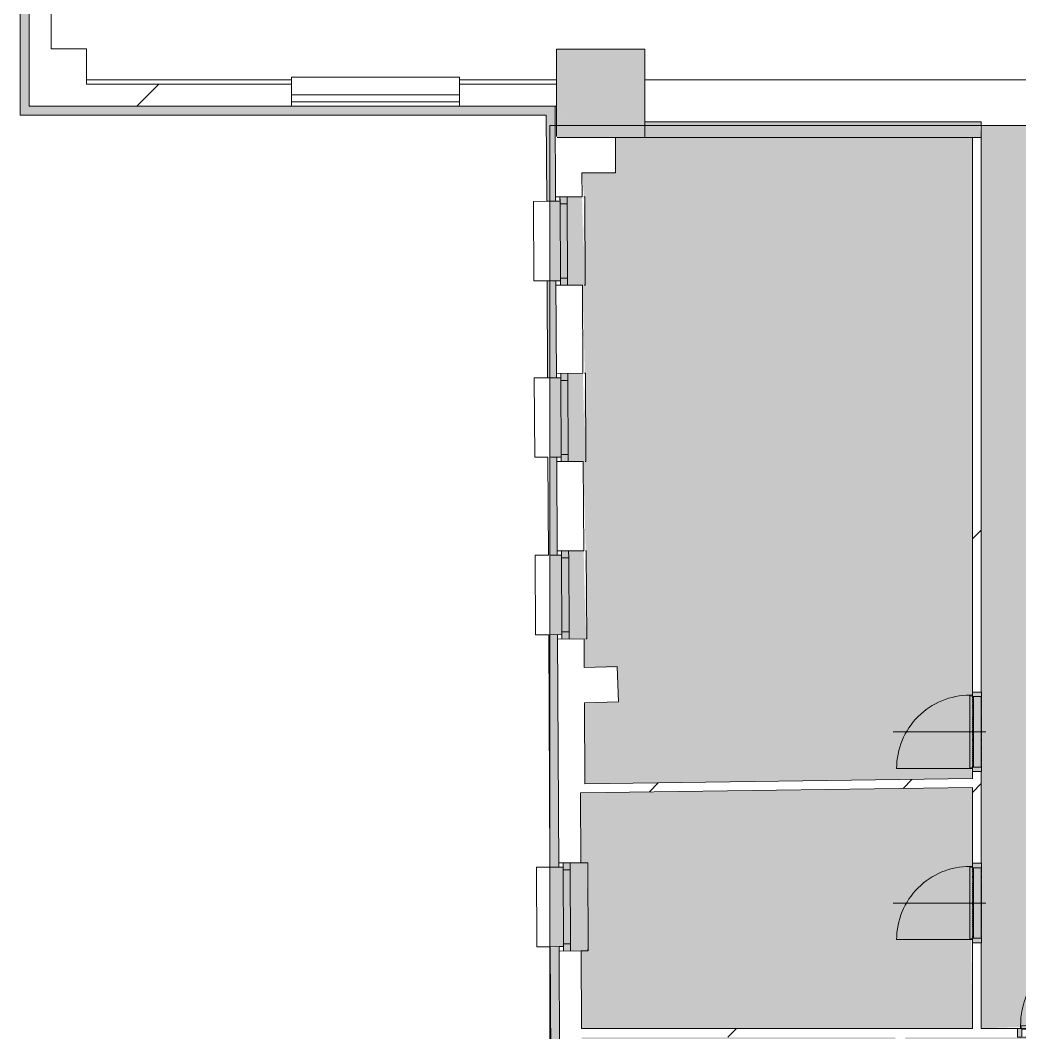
# Model space of a CAD drawing. Header units: millimetres. Extents: x -20192 to 462224, y -45352 to 20466.
# Drawn here: x 367643 to 378964, y -15672 to -4200 of the extents above; entities that cross this region are included whole.
import ezdxf

# ---------------------------------------------------------------- set-up
doc = ezdxf.new("R2010")
doc.units = ezdxf.units.MM
doc.linetypes.add('Čerchovaná se dvěma tečkami', pattern=[2.59, 1, -0.53, 0, -0.53, 0, -0.53])
for name, color, linetype, lineweight in [('A-DETL-GENF', 92, 'Continuous', 9), ('A-DETL-THIN', 151, 'Continuous', 9), ('A-DOOR', 31, 'Continuous', 9), ('A-DOOR-FRAM', 31, 'Continuous', 9), ('A-FLOR', 192, 'Continuous', 9), ('A-GENM', 13, 'Continuous', 9), ('A-GLAZ', 151, 'Continuous', 9), ('A-WALL', 113, 'Continuous', 9), ('A-WALL-PATT', 111, 'Continuous', 25), ('Q-SPCQ', 91, 'Continuous', 9), ('S-COLS', 52, 'Continuous', 9)]:
    doc.layers.add(name, color=color, linetype=linetype, lineweight=lineweight)
pattern_1 = [(45, (302295, 0), (-7184.2, 7184.2), []), (45, (305168, -3e-12), (-7184.2, 7184.2), []), (45, (310916, -7e-12), (-4310.5, 10057.9), [4064, -2032, 67.06, -1964.94])]
pattern_2 = [(45.265, (302295, 0), (-7217.4, 7150.9), []), (45.265, (305168, 13), (-7217.4, 7150.9), []), (45.265, (310916, 40), (-4357, 10037.8), [4064, -2032, 67.06, -1964.94])]
pattern_3 = [(45, (302295, 0), (-7184.2, 7184.2), []), (45, (305168, 0), (-7184.2, 7184.2), []), (45, (310916, 0), (-4310.5, 10057.9), [4064, -2032, 67.06, -1964.94])]

# ---------------------------------------------------------------- blocks, each defined once
blk = doc.blocks.new('DVERE_1k_oblozka - DD03_01_800x1970_koupelna-V74-Mapka _ závislý 2')
at = {"layer": 'A-DOOR'}
h = blk.add_hatch(color=151, dxfattribs=at)
h.paths.add_polyline_path([(-450, -53), (-400, -53), (-400, 47), (-450, 47)])
h.paths.add_polyline_path([(400, 47), (400, -53), (450, -53), (450, 47)])
blk.add_hatch(color=151, dxfattribs=at).paths.add_polyline_path([(-415, 77), (-400, 37), (400, 47), (415, 77), (-175, 77)])
for p, q in [((0, -103), (0, 947)), ((-415, 47), (-415, 907)), ((-400, 47), (-450, 47)), ((-450, 47), (-450, -53)), ((415, 77), (-415, 77)), ((-415, 77), (-415, 62)), ((-415, 62), (-400, 62)), ((-400, -53), (-400, 47)), ((-400, 37), (400, 37)), ((305, 77), (-305, 77)), ((400, 62), (415, 62)), ((450, 47), (400, 47)), ((400, 47), (400, -53)), ((415, 62), (415, 77)), ((415, 77), (415, 47)), ((450, -53), (450, 47)), ((-450, -53), (-400, -53)), ((400, -53), (450, -53))]:
    blk.add_line(p, q, dxfattribs=at)
at = {"layer": 'A-DOOR', "linetype": 'Čerchovaná se dvěma tečkami'}
for p, q in [((-400, 47), (400, 47)), ((-400, -53), (400, -53))]:
    blk.add_line(p, q, dxfattribs=at)
at = {"layer": 'A-DOOR'}
blk.add_arc((-415, 77), 830, 360, 90, dxfattribs=at)
at = {"layer": 'A-DOOR-FRAM'}
for p, q in [((-400, 47), (-450, 47)), ((-400, -53), (-400, 47)), ((400, 47), (400, -53)), ((400, 47), (450, 47)), ((-450, -53), (-400, -53)), ((450, -53), (400, -53))]:
    blk.add_line(p, q, dxfattribs=at)
blk = doc.blocks.new('DVERE_1k_oblozka - DD03_01_900x1970_koupelna-V90-Mapka _ závislý 2')
at = {"layer": 'A-DOOR'}
h = blk.add_hatch(color=151, dxfattribs=at)
h.paths.add_polyline_path([(450, 53), (450, -47), (500, -47), (500, 53)])
h.paths.add_polyline_path([(-450, 53), (-500, 53), (-500, -47), (-450, -47)])
blk.add_hatch(color=151, dxfattribs=at).paths.add_polyline_path([(-302, -37), (-450, -47), (-465, -77), (450, -62), (450, -37), (210, -37)])
for p, q in [((-500, 53), (-450, 53)), ((-500, -47), (-500, 53)), ((-450, 53), (-450, -47)), ((0, 103), (0, -1047)), ((450, 53), (500, 53)), ((450, -47), (450, 53)), ((500, 53), (500, -47)), ((-450, -47), (-500, -47)), ((-465, -47), (-465, -1007)), ((-465, -62), (-450, -62)), ((-465, -77), (-465, -62)), ((465, -77), (-465, -77)), ((-450, -37), (450, -37)), ((355, -77), (-355, -77)), ((500, -47), (450, -47)), ((450, -62), (465, -62)), ((465, -77), (465, -47)), ((465, -62), (465, -77))]:
    blk.add_line(p, q, dxfattribs=at)
at = {"layer": 'A-DOOR', "linetype": 'Čerchovaná se dvěma tečkami'}
for p, q in [((-450, 53), (450, 53)), ((-450, -47), (450, -47))]:
    blk.add_line(p, q, dxfattribs=at)
at = {"layer": 'A-DOOR'}
blk.add_arc((-465, -77), 930, 270, 0, dxfattribs=at)
at = {"layer": 'A-DOOR-FRAM'}
for p, q in [((-500, 53), (-450, 53)), ((-450, 53), (-450, -47)), ((450, -47), (450, 53)), ((500, 53), (450, 53)), ((-450, -47), (-500, -47)), ((450, -47), (500, -47))]:
    blk.add_line(p, q, dxfattribs=at)
blk = doc.blocks.new('OKNO_1k_nadsvetlik - OKNO_1k_nadsvetlik_1000 x 1500-V114-Mapka _ závislý 2')
at = {"layer": 'A-GLAZ'}
h = blk.add_hatch(color=256, dxfattribs=at)
h.paths.add_polyline_path([(500, -75), (499, 5), (420, 5), (420, -75), (499, -75)])
h.paths.add_polyline_path([(-420, -75), (-420, 5), (-500, 5), (-500, -75)])
blk.add_hatch(color=256, dxfattribs=at).paths.add_polyline_path([(420, 5), (-420, 5), (-420, -75), (420, -75)])
h = blk.add_hatch(dxfattribs=at)
h.set_pattern_fill('FP_156', color=256, style=0, pattern_type=2)
h.set_pattern_definition([(89.735, (-14576.7, -71507.3), (-1718.106, 3007.98), [2000, -4000]), (149.735, (-14567.5, -69507.3), (-3464.04, 16.066), [2000, -4000]), (29.735, (-14567.5, -69507.3), (1745.933, 2991.913), [2000, -4000])])
h.paths.add_polyline_path([(500, -125), (499, -75), (450, -75), (461, -125), (499, -125)])
h.paths.add_polyline_path([(-450, -125), (-450, -75), (-500, -75), (-500, -125), (-451, -125)])
for p, q in [((-500, 5), (-420, 5)), ((420, 5), (-420, 5)), ((-420, 5), (-420, -75)), ((420, 5), (500, 5)), ((420, -75), (420, 5)), ((-500, -75), (-450, -75)), ((-420, -75), (-500, -75)), ((-450, -75), (-450, -125)), ((-420, -75), (420, -75)), ((500, -75), (420, -75)), ((450, -75), (500, -75)), ((450, -125), (450, -75))]:
    blk.add_line(p, q, dxfattribs=at)
blk = doc.blocks.new('parapet s nosem_vnitní - parapet s nosem_vnitní-V115-Mapka _ závislý 2')
at = {"layer": 'A-GENM'}
for points in [[(500, 0), (500, 190), (-500, 190), (-499, 0), (499, 0)], [(500, 190), (500, 195), (463, 190)]]:
    blk.add_hatch(color=151, dxfattribs=at).paths.add_polyline_path(points)
for p, q in [((500, 200), (-500, 200)), ((-500, 200), (-500, 190)), ((500, 200), (-500, 200)), ((-500, 120), (-500, 190)), ((500, 190), (500, 200)), ((500, 190), (500, 120))]:
    blk.add_line(p, q, dxfattribs=at)
blk = doc.blocks.new('parapet_ext - parapet_ext-V116-Mapka _ závislý 2')
at = {"layer": 'Q-SPCQ'}
blk.add_hatch(color=151, dxfattribs=at).paths.add_polyline_path([(450, -154), (450, 0), (-450, 0), (-450, -149), (450, -154)])
for p, q in [((-450, -300), (-450, -150)), ((450, -154), (450, -300)), ((450, -300), (-450, -300))]:
    blk.add_line(p, q, dxfattribs=at)
blk = doc.blocks.new('OKNO_1k_nadsvetlik - OKNO_1k_nadsvetlik_1000 x 1500-1969475-Mapka _ závislý 2')
at = {"layer": 'A-GLAZ'}
h = blk.add_hatch(color=256, dxfattribs=at)
h.paths.add_polyline_path([(500, -100), (499, -20), (420, -20), (420, -100), (499, -100)])
h.paths.add_polyline_path([(-420, -100), (-420, -20), (-500, -20), (-500, -100)])
blk.add_hatch(color=256, dxfattribs=at).paths.add_polyline_path([(420, -20), (-420, -20), (-420, -100), (420, -100)])
for p, q in [((-500, -20), (-420, -20)), ((-500, -100), (-450, -100)), ((-420, -100), (-500, -100)), ((-450, -100), (-450, -150)), ((420, -20), (-420, -20)), ((-420, -20), (-420, -100)), ((-420, -100), (420, -100)), ((420, -20), (500, -20)), ((420, -100), (420, -20)), ((500, -100), (420, -100)), ((450, -100), (500, -100)), ((450, -150), (450, -100))]:
    blk.add_line(p, q, dxfattribs=at)
blk = doc.blocks.new('parapet s nosem_vnitní - parapet s nosem_vnitní-V117-Mapka _ závislý 2')
at = {"layer": 'A-GENM'}
for points in [[(500, 190), (500, 195), (-500, 190)], [(500, 0), (500, 190), (-500, 170), (-499, 0), (499, 0)]]:
    blk.add_hatch(color=151, dxfattribs=at).paths.add_polyline_path(points)
for p, q in [((500, 200), (-500, 200)), ((-500, 200), (-500, 190)), ((500, 200), (-500, 200)), ((500, 190), (500, 200))]:
    blk.add_line(p, q, dxfattribs=at)
blk = doc.blocks.new('parapet_ext - parapet_ext-V118-Mapka _ závislý 2')
at = {"layer": 'Q-SPCQ'}
blk.add_hatch(color=151, dxfattribs=at).paths.add_polyline_path([(450, -137), (450, 0), (-450, 0), (-450, -133), (450, -137)])
for p, q in [((-450, -300), (-450, -150)), ((450, -150), (450, -300)), ((450, -300), (-450, -300))]:
    blk.add_line(p, q, dxfattribs=at)
blk = doc.blocks.new('OKNO_1k_nadsvetlik - OKNO_1k_nadsvetlik_1000 x 1500-V119-Mapka _ závislý 2')
at = {"layer": 'A-GLAZ'}
h = blk.add_hatch(color=256, dxfattribs=at)
h.paths.add_polyline_path([(500, -100), (499, -20), (420, -20), (420, -100), (499, -100)])
h.paths.add_polyline_path([(-420, -100), (-420, -20), (-500, -20), (-500, -100)])
blk.add_hatch(color=256, dxfattribs=at).paths.add_polyline_path([(420, -20), (-420, -20), (-420, -100), (420, -100)])
for p, q in [((-500, -20), (-420, -20)), ((-500, -100), (-450, -100)), ((-420, -100), (-500, -100)), ((-450, -100), (-450, -150)), ((420, -20), (-420, -20)), ((-420, -20), (-420, -100)), ((-420, -100), (420, -100)), ((420, -20), (500, -20)), ((420, -100), (420, -20)), ((500, -100), (420, -100)), ((450, -100), (500, -100)), ((450, -150), (450, -100))]:
    blk.add_line(p, q, dxfattribs=at)
blk = doc.blocks.new('parapet_ext - parapet_ext-V120-Mapka _ závislý 2')
at = {"layer": 'Q-SPCQ'}
blk.add_hatch(color=151, dxfattribs=at).paths.add_polyline_path([(450, -128), (450, 0), (-450, 0), (-450, -124), (450, -128)])
for p, q in [((-450, -300), (-450, -150)), ((450, -150), (450, -300)), ((450, -300), (-450, -300))]:
    blk.add_line(p, q, dxfattribs=at)
blk = doc.blocks.new('OKNO_1k_nadsvetlik - OKNO_1k_nadsvetlik_1000 x 1500-V121-Mapka _ závislý 2')
at = {"layer": 'A-GLAZ'}
h = blk.add_hatch(color=256, dxfattribs=at)
h.paths.add_polyline_path([(500, -100), (499, -20), (420, -20), (420, -100), (499, -100)])
h.paths.add_polyline_path([(-420, -100), (-420, -20), (-500, -20), (-500, -100)])
blk.add_hatch(color=256, dxfattribs=at).paths.add_polyline_path([(420, -20), (-420, -20), (-420, -100), (420, -100)])
for p, q in [((-500, -20), (-420, -20)), ((-500, -100), (-450, -100)), ((-420, -100), (-500, -100)), ((-450, -100), (-450, -150)), ((420, -20), (-420, -20)), ((-420, -20), (-420, -100)), ((-420, -100), (420, -100)), ((420, -20), (500, -20)), ((420, -100), (420, -20)), ((500, -100), (420, -100)), ((450, -100), (500, -100)), ((450, -150), (450, -100))]:
    blk.add_line(p, q, dxfattribs=at)
blk = doc.blocks.new('parapet_ext - parapet_ext-V122-Mapka _ závislý 2')
at = {"layer": 'Q-SPCQ'}
blk.add_hatch(color=151, dxfattribs=at).paths.add_polyline_path([(450, -119), (450, 0), (-450, 0), (-450, -115), (450, -119)])
for p, q in [((-450, -300), (-450, -150)), ((450, -150), (450, -300)), ((450, -300), (-450, -300))]:
    blk.add_line(p, q, dxfattribs=at)
blk = doc.blocks.new('OKNO_2k_ - OKNO_2k_1900x1400-1963744-Mapka _ závislý 2')
at = {"layer": 'A-GLAZ'}
for p, q in [((-950, 126), (950, 126)), ((-950, 75), (-950, 126)), ((950, 126), (950, 75)), ((950, 75), (-950, 75)), ((-950, 75), (950, 75)), ((-950, -5), (-950, 75)), ((950, 75), (950, -5)), ((950, -5), (-950, -5))]:
    blk.add_line(p, q, dxfattribs=at)
blk = doc.blocks.new('parapet s nosem_vnitní - parapet s nosem_vnitní-1349022-Mapka _ závislý 2')
at = {"layer": 'A-GENM'}
for p, q in [((-950, -190), (-950, 0)), ((950, 0), (950, -190)), ((-950, -190), (-950, -200)), ((-950, -200), (950, -200)), ((-950, -200), (950, -200)), ((950, -200), (950, -190))]:
    blk.add_line(p, q, dxfattribs=at)

msp = doc.modelspace()

# ---------------------------------------------------------------- hatches: boundary and pattern name
at = {"layer": 'A-DETL-GENF'}
h = msp.add_hatch(color=151, dxfattribs=at)
h.paths.add_polyline_path([(378279, -23537), (379893, -23527), (379893, -23437), (377839, -23436), (377790, -23331), (377062, -23154), (378122, -22659), (377394, -22483), (377345, -22377), (375632, -22377), (375632, -23531), (377071, -23537)])
h.paths.add_polyline_path([(353552, -23449), (354182, -23449), (354182, -23374), (355082, -23379), (355082, -23449), (355786, -23449), (355771, -23166), (355756, -23166), (355771, -22266), (355786, -22251), (355786, -21375), (355566, -21375), (355566, -21125), (355786, -21125), (355786, -19774), (355536, -19774), (355536, -19524), (355784, -19524), (355750, -18114), (355709, -17412), (354920, -17441), (354917, -17444), (354020, -17434), (354017, -17426), (353140, -17457), (353137, -17459), (352240, -17454), (352237, -17442), (351042, -17456), (351042, -19580), (352075, -19580), (353552, -21056), (353552, -23379)])
h.paths.add_polyline_path([(356042, -21566), (356412, -21566), (356412, -19114), (356036, -19114), (356036, -21566)])
h.paths.add_polyline_path([(396715, -20315), (398434, -20315), (398434, -17928), (393809, -17928), (393809, -19075), (396779, -19075), (396779, -19175), (396183, -19176), (396239, -19296), (396759, -19422), (396759, -19640), (395874, -20061), (396689, -20259)])
h.paths.add_polyline_path([(358377, -20291), (360645, -20291), (360630, -20151), (360615, -20151), (360630, -19551), (360645, -19536), (360645, -19114), (357795, -19114), (357853, -19238), (358680, -19461), (357795, -19873), (357795, -20109), (358319, -20237), (358344, -20291)])
h.paths.add_polyline_path([(360655, -20151), (360745, -20151), (360743, -19551), (360655, -19551)])
h.paths.add_polyline_path([(360997, -18728), (362007, -18728), (362007, -18608), (360907, -18608), (360907, -18728), (360937, -18728)])
h.paths.add_polyline_path([(362057, -18528), (362057, -18432), (359565, -18442), (359565, -18478), (360857, -18478), (360857, -18528), (362007, -18528)])
h.paths.add_polyline_path([(368592, -18478), (368592, -18477), (368642, -18477), (368642, -18432), (367642, -18432), (367642, -18477), (367692, -18478)])
h.paths.add_polyline_path([(355894, -18478), (356062, -18478), (356062, -16846), (356042, -16846), (356042, -17196), (355954, -17196), (356019, -18472), (355965, -18475)])
h.paths.add_polyline_path([(365592, -18478), (366542, -18477), (366542, -18432), (365542, -18432), (365542, -18477), (365592, -18477)])
h.paths.add_polyline_path([(363822, -18478), (364442, -18477), (364442, -18432), (363772, -18432), (363772, -18477), (363822, -18477)])
h.paths.add_polyline_path([(370672, -18478), (370742, -18477), (370742, -18432), (369742, -18432), (369742, -18477), (370572, -18478)])
h.paths.add_polyline_path([(358689, -18478), (359315, -18478), (359315, -18167), (359435, -18167), (359435, -17367), (359315, -17367), (359307, -17225), (356312, -17225), (356312, -18478), (357795, -18478)])
h.paths.add_polyline_path([(372322, -18478), (372484, -18477), (372484, -18432), (371842, -18432), (371842, -18477), (372072, -18478)])
h.paths.add_polyline_path([(362307, -18478), (362672, -18477), (362672, -18432), (362307, -18432)])
h.paths.add_polyline_path([(373663, -18478), (373642, -18432), (373534, -18432), (373534, -18477), (373657, -18478)])
h.paths.add_polyline_path([(359542, -18217), (359535, -17317), (359515, -17317), (359515, -18217)])
h.paths.add_polyline_path([(397570, -17238), (398684, -17238), (398684, -17143), (397569, -17143), (397570, -17238), (397520, -17238)])
h.paths.add_polyline_path([(374083, -17238), (377570, -17238), (377555, -16662), (377540, -16662), (377555, -15862), (377570, -15847), (377555, -15722), (374001, -15722), (374008, -16250), (374078, -16251), (374081, -16979)])
h.paths.add_polyline_path([(397268, -16893), (396818, -16893), (396818, -16493), (397267, -16493), (397267, -16613)])
h.paths.add_polyline_path([(393840, -17238), (397270, -17238), (397261, -15305), (393858, -15317), (393871, -15516), (393885, -15517), (393856, -16317), (393841, -16317), (393825, -17238)])
h.paths.add_polyline_path([(377670, -17238), (379922, -17238), (379922, -17170), (380441, -17170), (380436, -15722), (377670, -15722), (377670, -15862), (377580, -15862), (377580, -16662), (377670, -16662), (377670, -16979)])
h.paths.add_polyline_path([(393709, -17238), (393725, -17238), (393758, -16315), (393831, -16315), (393831, -15516), (393755, -15515), (393756, -15317), (392426, -15322), (392424, -13417), (392514, -13417), (392512, -12617), (392422, -12617), (392419, -9897), (392508, -9897), (392507, -9097), (392417, -9097), (392414, -6517), (392504, -6517), (392502, -5717), (392412, -5717), (392411, -4805), (392136, -4820), (392136, -4835), (391336, -4820), (391321, -4805), (390834, -4805), (390833, -7501), (391218, -7494), (391225, -7894), (390805, -7901), (390805, -10505), (391213, -10491), (391227, -10891), (390777, -10907), (390799, -11225), (390805, -11225), (390791, -13225), (390771, -13225), (390791, -14215), (390797, -14215), (390783, -16215), (390763, -16215), (390783, -16493), (391226, -16493), (391226, -16893), (390762, -16893), (390763, -17238), (393608, -17238)])
h.paths.add_polyline_path([(390461, -17208), (390461, -17208), (390461, -17178)])
h.paths.add_polyline_path([(380641, -17208), (380641, -17208), (380641, -17208)])
h.paths.add_polyline_path([(380698, -17208), (380680, -17208), (380691, -17208)])
h.paths.add_polyline_path([(373642, -16302), (373653, -16301), (373642, -16301)])
h.paths.add_polyline_path([(378529, -15622), (378989, -15607), (378989, -15592), (379889, -15607), (379904, -15622), (380436, -15622), (380432, -15215), (380310, -15216), (380315, -14216), (380432, -14215), (380425, -13220), (380304, -13220), (380309, -12221), (380425, -12220), (380422, -11931), (380004, -11933), (380003, -11533), (380423, -11531), (380416, -11220), (380297, -11221), (380302, -10221), (380419, -10220), (380413, -9215), (380291, -9215), (380296, -8216), (380413, -8215), (380402, -7215), (380284, -7216), (380289, -6216), (380406, -6215), (380402, -5950), (380005, -5950), (380005, -5392), (378529, -5392), (378529, -14708)])
h.paths.add_polyline_path([(377670, -15622), (378429, -15622), (378414, -14602), (378399, -14602), (378414, -13802), (378429, -13787), (378429, -12893), (373988, -12952), (373996, -13745), (374066, -13745), (374061, -14745), (373996, -14746), (374000, -15622), (377570, -15622)])
h.paths.add_polyline_path([(392526, -15201), (397261, -15185), (397247, -14407), (397130, -14408), (397138, -12408), (397251, -12407), (397247, -11717), (392521, -11717), (392539, -12616), (392552, -12617), (392537, -13417), (392524, -13417), (392524, -13467)])
h.paths.add_polyline_path([(380632, -14215), (380632, -14215), (380629, -13250)])
h.paths.add_polyline_path([(390469, -14214), (390469, -14214), (390470, -13572)])
h.paths.add_polyline_path([(374037, -12852), (378429, -12793), (378414, -12662), (378399, -12662), (378414, -11862), (378429, -11847), (378429, -5528), (374387, -5528), (374387, -5928), (374005, -5928), (374029, -6200), (374032, -6200), (374016, -7200), (374011, -7201), (374038, -8200), (374041, -8200), (374025, -9200), (374020, -9201), (374048, -10210), (374050, -10210), (374045, -11210), (374030, -11211), (374033, -11534), (374405, -11534), (374418, -11922), (374033, -11935), (374035, -12437)])
h.paths.add_polyline_path([(380625, -12220), (380625, -12220), (380622, -11301)])
h.paths.add_polyline_path([(393533, -11617), (393533, -11017), (393853, -11017), (393853, -11617), (396837, -11617), (396837, -10497), (397247, -10497), (397235, -10407), (397114, -10408), (397123, -8408), (397235, -8407), (397234, -8217), (392516, -8217), (392533, -9096), (392547, -9097), (392532, -9897), (392518, -9897), (392521, -11617)])
h.paths.add_polyline_path([(380619, -10220), (380619, -10220), (380619, -10166)])
h.paths.add_polyline_path([(380613, -8215), (380613, -8215), (380612, -7895)])
h.paths.add_polyline_path([(390485, -8214), (390485, -8214), (390485, -7895)])
h.paths.add_polyline_path([(392516, -8117), (396824, -8117), (396824, -7517), (397231, -7517), (397223, -7407), (397102, -7408), (397111, -5408), (397223, -5407), (397220, -4805), (392511, -4805), (392529, -5716), (392542, -5717), (392527, -6517), (392514, -6517), (392516, -7895)])
h.paths.add_polyline_path([(380606, -6215), (380606, -6215), (380605, -5950)])
h.paths.add_polyline_path([(390492, -5224), (390493, -5224), (390494, -4705)])
h.paths.add_polyline_path([(397219, -4705), (397220, -4705), (397219, -4398), (397090, -4398), (397099, -2398), (397211, -2397), (397207, -1904), (396819, -1906), (396817, -1466), (394398, -1498), (394397, -1504), (392398, -1495), (392397, -1483), (391250, -1489), (391251, -1897), (390841, -1899), (390841, -4705), (395662, -4705)])
h.paths.add_polyline_path([(397219, -4398), (397211, -4397), (397211, -4398)])
at = {"layer": 'A-WALL'}
for points in [[(373883, -5392), (373987, -5528), (373883, -5392)], [(378439, -12662), (378529, -12662), (378526, -11862), (378439, -11862), (378439, -12606)], [(378439, -14602), (378529, -14602), (378526, -13802), (378439, -13802), (378439, -14546)]]:
    msp.add_hatch(color=151, dxfattribs=at).paths.add_polyline_path(points)
at = {"layer": 'A-WALL-PATT', "lineweight": 9}
h = msp.add_hatch(color=256, dxfattribs=at)
h.paths.add_polyline_path([(367744, -5274), (367744, -1199), (367644, -1199), (367644, -5274)])
h.paths.add_polyline_path([(367744, 3801), (367744, 7864), (367644, 7864), (367644, 3801)])
h = msp.add_hatch(dxfattribs=at)
h.set_pattern_fill('FP_109', color=256, angle=45, style=0, pattern_type=2)
h.set_pattern_definition(pattern_1)
h.paths.add_polyline_path([(367994, -4924), (367994, -1199), (367744, -1199), (367744, -4924)])
h.paths.add_polyline_path([(367994, 3801), (367994, 7514), (367744, 7514), (367744, 3801)])
h = msp.add_hatch(dxfattribs=at)
h.set_pattern_fill('FP_109', color=256, angle=45, style=0, pattern_type=2)
h.set_pattern_definition(pattern_1)
h.paths.add_polyline_path([(373717, -5174), (373702, -4924), (372617, -4924), (372617, -5174), (373702, -5174)])
h.paths.add_polyline_path([(370717, -5174), (370717, -4924), (367744, -4924), (367744, -5174), (367994, -5174)])
for color, points in [(256, [(373702, -5274), (373702, -5274), (373702, -5174), (367744, -5174), (367744, -5274), (373652, -5274)]), (256, [(378507, -5392), (378529, -5392), (378529, -5353), (374717, -5353), (374717, -5392), (378429, -5392)]), (133, [(378429, -5528), (378529, -5528), (378507, -5392), (374717, -5392), (374717, -5528), (375121, -5528)])]:
    msp.add_hatch(color=color, dxfattribs=at).paths.add_polyline_path(points)
h = msp.add_hatch(color=41, dxfattribs=at)
h.paths.add_polyline_path([(373642, -13797), (373642, -13791), (373641, -13746)])
h.paths.add_polyline_path([(373625, -10262), (373642, -10253), (373625, -10211)])
h.paths.add_polyline_path([(373616, -8252), (373642, -8239), (373642, -7152), (373611, -7152), (373616, -8201)])
h.paths.add_polyline_path([(373607, -6252), (373642, -6234), (373659, -5392), (373703, -5392), (373702, -5274), (373602, -5274), (373607, -6201)])
h = msp.add_hatch(dxfattribs=at)
h.set_pattern_fill('FP_120', color=256, angle=45, style=0, pattern_type=2)
h.set_pattern_definition(pattern_2)
h.paths.add_polyline_path([(373703, -5392), (373717, -5392), (373702, -5274)])
h = msp.add_hatch(color=253, dxfattribs=at)
h.paths.add_polyline_path([(373713, -18478), (373763, -18478), (373757, -17201), (373657, -17202), (373684, -18478)])
h.paths.add_polyline_path([(373653, -16302), (373753, -16301), (373746, -14696), (373646, -14708), (373653, -16251)])
h.paths.add_polyline_path([(373642, -13797), (373742, -13796), (373729, -11161), (373642, -11168), (373642, -13797)])
h.paths.add_polyline_path([(373642, -10262), (373725, -10261), (373720, -9151), (373642, -9163), (373642, -10253)])
h.paths.add_polyline_path([(373642, -8252), (373716, -8251), (373711, -7151), (373642, -7167), (373642, -8239)])
h.paths.add_polyline_path([(373642, -6252), (373707, -6251), (373703, -5392), (373642, -5392), (373642, -6234)])
h = msp.add_hatch(dxfattribs=at)
h.set_pattern_fill('FP_120', color=256, angle=45, style=0, pattern_type=2)
h.set_pattern_definition(pattern_2)
h.paths.add_polyline_path([(373737, -12856), (374037, -12852), (374018, -11935), (374018, -11535), (374031, -11534), (374018, -11210), (373730, -11211), (373735, -12437)])
h.paths.add_polyline_path([(373725, -10211), (374025, -10210), (374020, -9200), (373720, -9201), (373725, -10210)])
h.paths.add_polyline_path([(373716, -8201), (374016, -8200), (374011, -7200), (373711, -7201), (373714, -7895)])
h.paths.add_polyline_path([(373707, -6201), (374007, -6200), (373987, -5528), (373717, -5518), (373705, -5928)])
h = msp.add_hatch(dxfattribs=at)
h.set_pattern_fill('FP_109', color=256, angle=45, style=0, pattern_type=2)
h.set_pattern_definition(pattern_1)
h.paths.add_polyline_path([(378529, -15622), (378529, -14652), (378429, -14652), (378429, -15622)])
h.paths.add_polyline_path([(378429, -13752), (378529, -13752), (378529, -12712), (378429, -12712), (378429, -13429)])
h.paths.add_polyline_path([(378429, -11812), (378529, -11812), (378529, -5528), (378429, -5528), (378429, -7895)])
h = msp.add_hatch(dxfattribs=at)
h.set_pattern_fill('FP_147', color=256, angle=45, style=0, pattern_type=2)
h.set_pattern_definition([(45.771, (302295, 0), (-7280.3, 7086.8), []), (45.771, (305168, 39), (-7280.3, 7086.8), []), (45.771, (310915, 116), (-4445.5, 9999), [4064, -2032, 67.06, -1964.94])])
h.paths.add_polyline_path([(373988, -12952), (378429, -12893), (378429, -12793), (373987, -12852)])
h = msp.add_hatch(dxfattribs=at)
h.set_pattern_fill('FP_120', color=256, angle=45, style=0, pattern_type=2)
h.set_pattern_definition(pattern_2)
h.paths.add_polyline_path([(373764, -18728), (374014, -18728), (374008, -17250), (373758, -17251), (373764, -18566)])
h.paths.add_polyline_path([(373753, -16251), (374003, -16250), (373996, -14745), (373746, -14746), (373751, -15722)])
h.paths.add_polyline_path([(373741, -13746), (373991, -13745), (373987, -12852), (373737, -12856), (373738, -12952)])
h = msp.add_hatch(dxfattribs=at)
h.set_pattern_fill('FP_110', color=256, angle=45, style=0, pattern_type=2)
h.set_pattern_definition(pattern_1)
h.paths.add_polyline_path([(378939, -15722), (378939, -15622), (374000, -15622), (374001, -15722), (378529, -15722)])
h.paths.add_polyline_path([(379939, -15722), (380437, -15722), (380436, -15622), (379939, -15622), (379939, -15672)])
at = {"layer": 'S-COLS'}
h = msp.add_hatch(dxfattribs=at)
h.set_pattern_fill('FP_151', color=256, style=0, pattern_type=2)
h.set_pattern_definition(pattern_3)
h.paths.add_polyline_path([(367994, -4524), (367994, -4924), (368394, -4924), (368394, -4524)])
h = msp.add_hatch(color=256, dxfattribs=at)
h.paths.add_polyline_path([(374644, -5392), (374717, -5392), (374717, -4528), (373717, -4528), (373718, -5176), (373883, -5392), (374387, -5392)])
h.paths.add_polyline_path([(373883, -5392), (373717, -5176), (373717, -5392)])
h = msp.add_hatch(color=133, dxfattribs=at)
h.paths.add_polyline_path([(373987, -5528), (373883, -5392), (373717, -5392), (373723, -5528)])
h.paths.add_polyline_path([(374717, -5528), (374717, -5392), (373883, -5392), (373987, -5528), (374387, -5528)])
h = msp.add_hatch(dxfattribs=at)
h.set_pattern_fill('FP_151', color=256, style=0, pattern_type=2)
h.set_pattern_definition(pattern_3)
h.paths.add_polyline_path([(374387, -5928), (374387, -5528), (373987, -5528), (374005, -5928)])
h = msp.add_hatch(dxfattribs=at)
h.set_pattern_fill('FP_151', color=256, style=0, pattern_type=2)
h.set_pattern_definition(pattern_3)
h.paths.add_polyline_path([(374018, -11935), (374418, -11922), (374405, -11522), (374005, -11535), (374018, -11935)])

# ---------------------------------------------------------------- linework, layer by layer
at = {"layer": 'A-DETL-THIN'}
for p, q in [((380698, -5392), (373642, -5392)), ((373642, -5392), (373642, -18432))]:
    msp.add_line(p, q, dxfattribs=at)
at = {"layer": 'A-FLOR'}
for p, q in [((368394, -4877), (370717, -4877)), ((372617, -4877), (373717, -4877)), ((374717, -4877), (380005, -4877))]:
    msp.add_line(p, q, dxfattribs=at)
at = {"layer": 'A-WALL'}
for p, q in [((367744, -5174), (367744, 7764)), ((367644, -1199), (367644, -5274)), ((367994, -4524), (367994, -3253)), ((370717, -4924), (368394, -4924)), ((373717, -4924), (372617, -4924)), ((373717, -5174), (373717, -4924)), ((367644, -5274), (373602, -5274)), ((367744, -5174), (370717, -5174)), ((373717, -5174), (372617, -5174)), ((373717, -5176), (373702, -5176)), ((373702, -5176), (373707, -6251)), ((373717, -5518), (373717, -5176)), ((378529, -5353), (374717, -5353)), ((374717, -5353), (374717, -5528)), ((378529, -11812), (378529, -5353)), ((373987, -5528), (373723, -5528)), ((374717, -5528), (378529, -5528)), ((378429, -5528), (378429, -11812)), ((374007, -6200), (374005, -5928)), ((373707, -6201), (374007, -6200)), ((373711, -7151), (373716, -8251)), ((374011, -7200), (373711, -7201)), ((374016, -8200), (374011, -7200)), ((373716, -8201), (374016, -8200)), ((373720, -9151), (373725, -10261)), ((374020, -9200), (373720, -9201)), ((374025, -10210), (374020, -9200)), ((373725, -10211), (374025, -10210)), ((373729, -11161), (373742, -13796)), ((374030, -11210), (373730, -11211)), ((374031, -11534), (374030, -11210)), ((378529, -11862), (378529, -12662)), ((374037, -12852), (374033, -11935)), ((378429, -12712), (378429, -12793)), ((378529, -13752), (378529, -12712)), ((378429, -12793), (374037, -12852)), ((373988, -12952), (378429, -12893)), ((373991, -13745), (373988, -12952)), ((378429, -12893), (378429, -13752)), ((373741, -13746), (373991, -13745)), ((378529, -13802), (378529, -14602)), ((378429, -14652), (378429, -15622)), ((378529, -15622), (378529, -14652)), ((373746, -14696), (373753, -16301)), ((373996, -14745), (373746, -14746)), ((374000, -15622), (373996, -14745)), ((378429, -15622), (374000, -15622)), ((378939, -15622), (378529, -15622))]:
    msp.add_line(p, q, dxfattribs=at)
at = {"layer": 'A-WALL', "color": 50}
for p, q in [((373602, -5274), (373607, -6252)), ((373611, -7152), (373616, -8252)), ((373620, -9152), (373625, -10262)), ((373629, -11162), (373642, -13797))]:
    msp.add_line(p, q, dxfattribs=at)
at = {"layer": 'A-WALL', "color": 63}
for p, q in [((373702, -5176), (373702, -5174)), ((373607, -6252), (373707, -6251)), ((373711, -7151), (373611, -7152)), ((373616, -8252), (373716, -8251)), ((373720, -9151), (373642, -9152)), ((373642, -10262), (373725, -10261)), ((373729, -11161), (373642, -11162)), ((373642, -13797), (373742, -13796)), ((373746, -14696), (373646, -14697)), ((373646, -14697), (373653, -16302))]:
    msp.add_line(p, q, dxfattribs=at)
at = {"layer": 'S-COLS'}
for p, q in [((368394, -4524), (367994, -4524)), ((368394, -4924), (368394, -4524)), ((374717, -4528), (373717, -4528)), ((373717, -4528), (373717, -4924)), ((374717, -5353), (374717, -4528)), ((373717, -4924), (373717, -5174)), ((373717, -5174), (373717, -5176)), ((373717, -5176), (373717, -5392)), ((374717, -5392), (374717, -5353)), ((373717, -5392), (373717, -5518)), ((374717, -5528), (374717, -5392)), ((373723, -5528), (373987, -5528)), ((373987, -5528), (374387, -5528)), ((374387, -5528), (373987, -5528)), ((374387, -5528), (374717, -5528)), ((374387, -5928), (374387, -5528)), ((374005, -5928), (374387, -5928)), ((374405, -11522), (374031, -11534)), ((374418, -11922), (374405, -11522)), ((374033, -11935), (374418, -11922))]:
    msp.add_line(p, q, dxfattribs=at)

# ---------------------------------------------------------------- block references
at = {"layer": 'A-DOOR'}
for name, p, rotation in [('DVERE_1k_oblozka - DD03_01_800x1970_koupelna-V74-Mapka _ závislý 2', (378477, -12262), 90), ('DVERE_1k_oblozka - DD03_01_800x1970_koupelna-V74-Mapka _ závislý 2', (378477, -14202), 90), ('DVERE_1k_oblozka - DD03_01_900x1970_koupelna-V90-Mapka _ závislý 2', (379439, -15669), 180)]:
    msp.add_blockref(name, p, dxfattribs=dict(at, rotation=rotation))
at = {"layer": 'A-GENM'}
for name, p, rotation in [('parapet s nosem_vnitní - parapet s nosem_vnitní-1349022-Mapka _ závislý 2', (371667, -5044), 180), ('parapet s nosem_vnitní - parapet s nosem_vnitní-V117-Mapka _ závislý 2', (373839, -6701), 270.2650340237805), ('parapet s nosem_vnitní - parapet s nosem_vnitní-V117-Mapka _ závislý 2', (373848, -8701), 270.2650340237805), ('parapet s nosem_vnitní - parapet s nosem_vnitní-V117-Mapka _ závislý 2', (373857, -10711), 270.2650340237805), ('parapet s nosem_vnitní - parapet s nosem_vnitní-V115-Mapka _ závislý 2', (373874, -14246), 270.2650340237805)]:
    msp.add_blockref(name, p, dxfattribs=dict(at, rotation=rotation))
at = {"layer": 'A-GLAZ'}
for name, p, rotation in [('OKNO_2k_ - OKNO_2k_1900x1400-1963744-Mapka _ závislý 2', (371667, -5049), 180), ('OKNO_1k_nadsvetlik - OKNO_1k_nadsvetlik_1000 x 1500-V121-Mapka _ závislý 2', (373859, -6701), 270.2650340237805), ('OKNO_1k_nadsvetlik - OKNO_1k_nadsvetlik_1000 x 1500-V119-Mapka _ závislý 2', (373868, -8701), 270.2650340237805), ('OKNO_1k_nadsvetlik - OKNO_1k_nadsvetlik_1000 x 1500-1969475-Mapka _ závislý 2', (373877, -10711), 270.2650340237805), ('OKNO_1k_nadsvetlik - OKNO_1k_nadsvetlik_1000 x 1500-V114-Mapka _ závislý 2', (373869, -14246), 270.2650340237805)]:
    msp.add_blockref(name, p, dxfattribs=dict(at, rotation=rotation))
at = {"layer": 'Q-SPCQ', "rotation": 270.2650340237805}
for name, p in [('parapet_ext - parapet_ext-V122-Mapka _ závislý 2', (373759, -6701)), ('parapet_ext - parapet_ext-V120-Mapka _ závislý 2', (373768, -8701)), ('parapet_ext - parapet_ext-V118-Mapka _ závislý 2', (373777, -10711)), ('parapet_ext - parapet_ext-V116-Mapka _ závislý 2', (373794, -14246))]:
    msp.add_blockref(name, p, dxfattribs=at)

doc.saveas('drawing.dxf')
